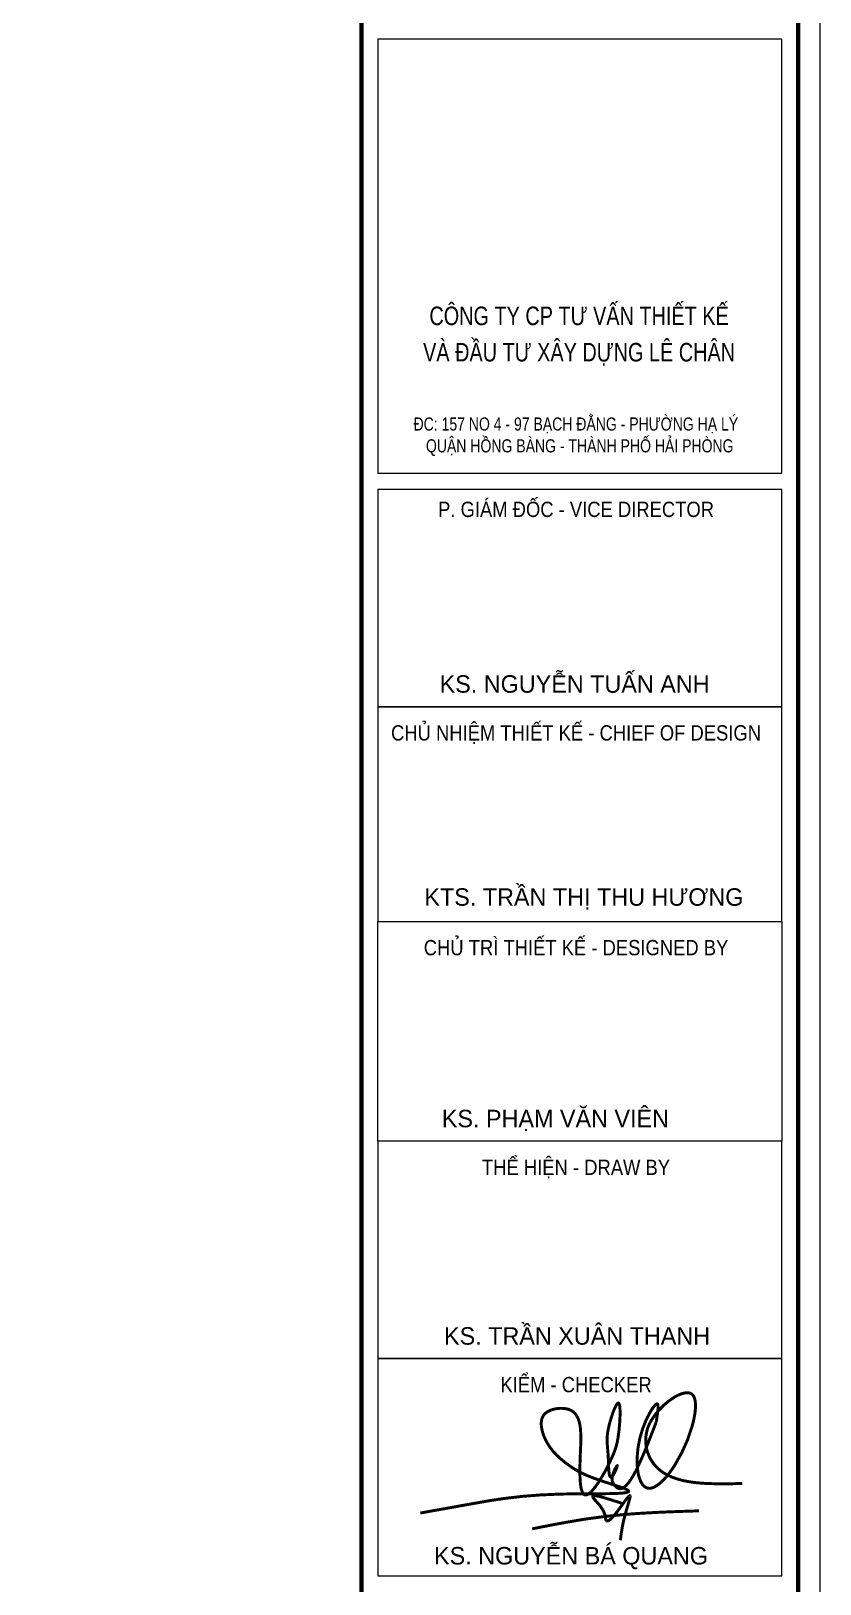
# Model space of a CAD drawing. Header units: millimetres. Extents: x 3174748 to 6019813, y -1021377 to -112338.
# Drawn here: x 3934014 to 3949341, y -324222 to -294039 of the extents above; entities that cross this region are included whole.
import ezdxf
from ezdxf.enums import TextEntityAlignment as Align

# ---------------------------------------------------------------- set-up
doc = ezdxf.new("R2010")
doc.units = ezdxf.units.MM
doc.header["$LTSCALE"] = 60
doc.header["$MEASUREMENT"] = 0
doc.layers.get('DEFPOINTS').update_dxf_attribs({"lineweight": 0})
for name, color, linetype, lineweight in [('Khungten_LCDI', 7, 'Continuous', 5), ('LC ISO', 153, 'Continuous', 13), ('LC Net dam 1', 30, 'Continuous', 30), ('LC Net thay', 7, 'Continuous', 25), ('LC Text1', 3, 'Continuous', 20)]:
    doc.layers.add(name, color=color, linetype=linetype, lineweight=lineweight)
doc.styles.add('Khungten', font='VHAVAN.TTF', dxfattribs={"width": 0.9, "height": 5000})
doc.styles.add('Title', font='VHBLACK.TTF', dxfattribs={"width": 0.8})
doc.styles.add('VNAVANTH', font='VHAVANB.TTF', dxfattribs={"width": 0.6})

# ---------------------------------------------------------------- blocks, each defined once
blk = doc.blocks.new('NGUYEN BA QUANG')
at = {"layer": 'LC ISO', "const_width": 54}
for points in [[(-3416, -557, -0.001023), (-2231, -345, -0.008385), (-1869, -289, -0.026114), (-905, -212, -0.007166), (-491, -205, 0.001773), (-49, -203, 0.009736), (200, -197, 0.025773), (331, -186, 0.054465), (383, -173, 0.09183), (397, -166, 0.386262), (399, -152, 0.129793), (379, -135, 0.036801), (321, -108, 0.016128), (184, -59, -0.006736), (-183, 62, -0.023924), (-416, 154, -0.046785), (-684, 310, -0.041509), (-918, 503, -0.092678), (-1136, 813, -0.077778), (-1199, 1035, -0.070106), (-1196, 1141, -0.201572), (-1106, 1286, -0.091887), (-982, 1343, -0.118851), (-732, 1351, -0.227561), (-543, 1208, -0.055716), (-508, 1121, -0.035741), (-487, 1019, -0.022757), (-478, 904, -0.018678), (-477, 714, 0.005361), (-493, 294, 0.022501), (-487, 25, 0.024956), (-474, -85, 0.051878), (-451, -169, 0.084004), (-427, -209, 0.302699), (-372, -224, 0.091028), (-331, -204, 0.045769), (-285, -164, 0.031407), (-218, -87, 0.026473), (-114, 66, 0.038878), (124, 530, 0.063388), (207, 831, 0.030377), (243, 1236, 0.019395), (241, 1350, 0.050857), (231, 1429, 0.089259), (221, 1451, 0.446193), (202, 1454, 0.08967), (185, 1438, 0.048315), (156, 1388, 0.024568), (114, 1288, 0.037087), (24, 971, 0.06811), (7, 722, 0.007404), (19, 571, -0.009821), (27, 442, 0.013775), (38, 214, 0.023991), (46, 154, 0.068642), (58, 113, 0.168495), (71, 99, 0.190472), (82, 99, 0.135753), (102, 116, 0.042547), (133, 165, 0.037247), (185, 280, 0.083462), (192, 310, 0.752396), (189, 311, 0.077103), (170, 286, 0.067778), (106, 135, 0.079642), (97, 52, 0.07615), (107, 12, 0.090818), (168, -77, 0.162992), (233, -111, 0.134535), (287, -101, 0.046135), (315, -85, 0.0589), (372, -33, 0.033446), (431, 44, 0.020493), (492, 142, 0.018931), (584, 325, 0.012315), (712, 617, 0.006262), (906, 1114)], [(906, 1114, 0.006821), (929, 1272, 0.011774), (937, 1340, 0.026266), (938, 1394, 0.052103), (935, 1423, 0.076783), (930, 1436, 0.163971), (923, 1442, 0.170042), (914, 1442, 0.080479), (902, 1436, 0.05585), (881, 1417, 0.031056), (847, 1375, 0.025203), (791, 1286, 0.116129), (556, 476, 0.061974), (575, 166, 0.045365), (610, 47, 0.070676), (660, -41, 0.091415), (710, -86, 0.146905), (783, -104, 0.068448), (833, -95, 0.049636), (885, -72, 0.053986), (978, -6, 0.029209), (1056, 69, 0.021304), (1134, 162, 0.025491), (1250, 329, 0.068873), (1561, 1027, 0.01773), (1596, 1171, 0.037697), (1624, 1368, 0.029037), (1623, 1453, 0.04288), (1613, 1525, 0.066726), (1590, 1583, 0.100495), (1556, 1623, 0.111871), (1508, 1644, 0.054631), (1469, 1647, 0.041179), (1426, 1643, 0.04561), (1355, 1623, 0.04967), (1225, 1558, 0.109429), (829, 1164, 0.05047), (753, 1012, 0.368126), (1079, 156, 0.040655), (1223, 90, 0.031441), (1383, 42, 0.023503), (1557, 9, 0.017084), (1742, -10, 0.011936), (1936, -19, 0.009133), (2206, -21, 0.002915), (2480, -16)], [(274, -380, 0.002584), (99, -322, 0.004829), (-9, -289, 0.009549), (-104, -262, 0.02019), (-180, -245, 0.020391), (-210, -242, 0.037792), (-233, -241, 0.083891), (-249, -244, 0.129866), (-256, -250, 0.170647), (-258, -257, 0.074142), (-257, -264, 0.04333), (-253, -271, 0.038982), (-240, -290, 0.018381), (-209, -327, -0.006145), (-155, -388, -0.017161), (-112, -442, -0.029179), (-72, -502, -0.056277), (-39, -577, -0.025416), (-31, -610, -0.003247), (-24, -652, 0.033316), (-18, -677, 0.055631), (-12, -689, 0.087521), (-5, -698, 0.15828), (8, -703, 0.07777), (18, -702, 0.051495), (30, -698, 0.04838), (50, -685, 0.02792), (72, -667, 0.021215), (104, -635, 0.012757), (138, -596, 0.011354), (192, -528, 0.005945), (265, -430, -0.007904), (360, -301, -0.011483), (384, -270, -0.027823), (404, -249, -0.066961), (415, -240, -0.123545), (420, -238, -0.248584), (424, -240, -0.12084), (426, -246, -0.064597), (426, -260, -0.027008), (421, -289, -0.011306), (411, -326, -0.007085), (384, -419, 0.007773), (340, -569, 0.03162), (266, -923, 0.004795), (248, -1055)], [(-1368, -847, -0.004051), (-800, -737, -0.026384), (342, -582, -0.006339), (726, -556, -0.004215), (1111, -537, -0.002629), (1689, -517)]]:
    blk.add_lwpolyline(points, format="xyb", dxfattribs=at)
blk = doc.blocks.new('Nha o can bo nhan vien Trung doan')
at = {"layer": 'DEFPOINTS', "lineweight": 0}
blk.add_lwpolyline([(-1200, -14850), (-1200, 14850), (40800, 14850), (40800, -14850)], close=True, dxfattribs=at)
at = {"layer": 'Khungten_LCDI', "color": 5, "lineweight": 60}
blk.add_line((36600, 14650), (36600, -14650), dxfattribs=at)
at = {"layer": 'Khungten_LCDI', "color": 5, "lineweight": 25}
blk.add_line((40600, -14650), (40600, 14650), dxfattribs=at)
at = {"layer": 'Khungten_LCDI', "color": 5, "lineweight": 60}
blk.add_lwpolyline([(0, -14650), (0, 14650), (40600, 14650), (40600, -14650)], close=True, dxfattribs=at)
at = {"layer": 'Khungten_LCDI', "color": 9, "lineweight": 15}
for points in [[(36750, 2587), (40450, 2587), (40450, 6562), (36750, 6562)], [(36750, 446), (40450, 446), (40450, 2437), (36750, 2437)], [(36750, -1522), (40450, -1522), (40450, 446), (36750, 446)], [(36750, -1522), (40450, -1522), (40450, -3536), (36750, -3536)], [(36750, -1522), (40450, -1522), (40450, -3536), (36750, -3536)], [(36750, -5526), (40450, -5526), (40450, -3536), (36750, -3536)], [(36750, -7517), (40450, -7517), (40450, -5526), (36750, -5526)]]:
    blk.add_lwpolyline(points, close=True, dxfattribs=at)
at = {"layer": 'LC Net dam 1', "xscale": 0.4999997600305494, "yscale": 0.4999997600305494, "zscale": 0.4999997600305494}
blk.add_blockref('NGUYEN BA QUANG', (38848, -6664), dxfattribs=at)
at = {"color": 7}
for s, height, style, width, p in [('c«ng ty cp t\xad vÊn thiÕt kÕ', 170, 'Title', 0.8, (38594, 3942)), ('vµ ®Çu t\xad x©y dùng lª ch©n', 170, 'Title', 0.8, (38594, 3609)), ('P. gi¸m ®èc - VICE director', 140, 'Khungten', 0.9, (38566, 2184)), ('chñ nhiÖm thiÕt kÕ - chief of design', 140, 'Khungten', 0.9, (38566, 136)), ('chñ tr× thiÕt kÕ - designed by', 140, 'Khungten', 0.9, (38566, -1832)), ('thÓ hiÖn - draw by', 140, 'Khungten', 0.9, (38566, -3845)), ('kiÓm - checker', 140, 'Khungten', 0.9, (38566, -5836))]:
    blk.add_text(s, height=height, dxfattribs=dict(at, style=style, width=width)).set_placement(p, align=Align.CENTER)
at = {"color": 7, "style": 'VNAVANTH'}
for s, p in [('ks. nguyÔn tuÊn anh', (38553, 574)), ('kts. trÇn thÞ thu h\xad¬ng', (38638, -1378)), ('Ks. ph¹m v¨n viªn', (38377, -3408)), ('ks. nguyÔn b¸ quang', (38520, -7414))]:
    blk.add_text(s, height=160, dxfattribs=at).set_placement(p, align=Align.CENTER)
blk.add_text('Ks. trÇn xu©n thanh', height=160, dxfattribs=at).set_placement((37357, -5400))
at = {"color": 7, "insert": (38600, 3096), "char_height": 120, "attachment_point": 2, "style": 'Khungten'}
blk.add_mtext_dynamic_manual_height_columns('{\\W0.8;®c: 157 no 4 - 97 b¹ch ®»ng - ph\xadêng h¹ lý   quËn hång bµng - thµnh phè h¶i phßng} ', width=3421.65, gutter_width=25, heights=[0], dxfattribs=at)
at = {"color": 7, "style": 'Khungten', "width": 0.8}
for tag, p in [('REVISION', (39499, -10746)), ('NGAYHT', (39546, -11609))]:
    blk.add_attdef(tag, text='', height=200, dxfattribs=at).set_placement(p, align=Align.CENTER)
at = {"layer": 'LC Text1', "style": 'Title', "width": 1.485915}
for tag, p, p2 in [('TENBANVE1', (36913, -8886), (40339, -8886)), ('TENBANVE2', (36913, -9562), (40339, -9562))]:
    blk.add_attdef(tag, text='', height=250, dxfattribs=at).set_placement(p, p2, align=Align.FIT)
at = {"layer": 'LC Text1', "style": 'Title', "width": 0.7}
blk.add_attdef('SOBANVE', text='', height=250, dxfattribs=at).set_placement((39562, -13896), align=Align.CENTER)

msp = doc.modelspace()

# ---------------------------------------------------------------- block references
at = {"layer": 'LC Net thay', "xscale": 2.121212121213186, "yscale": 2.121212121213186, "zscale": 2.121212121213186}
msp.add_blockref('Nha o can bo nhan vien Trung doan', (3862795.1, -308116.9), dxfattribs=at)

doc.saveas('drawing.dxf')
